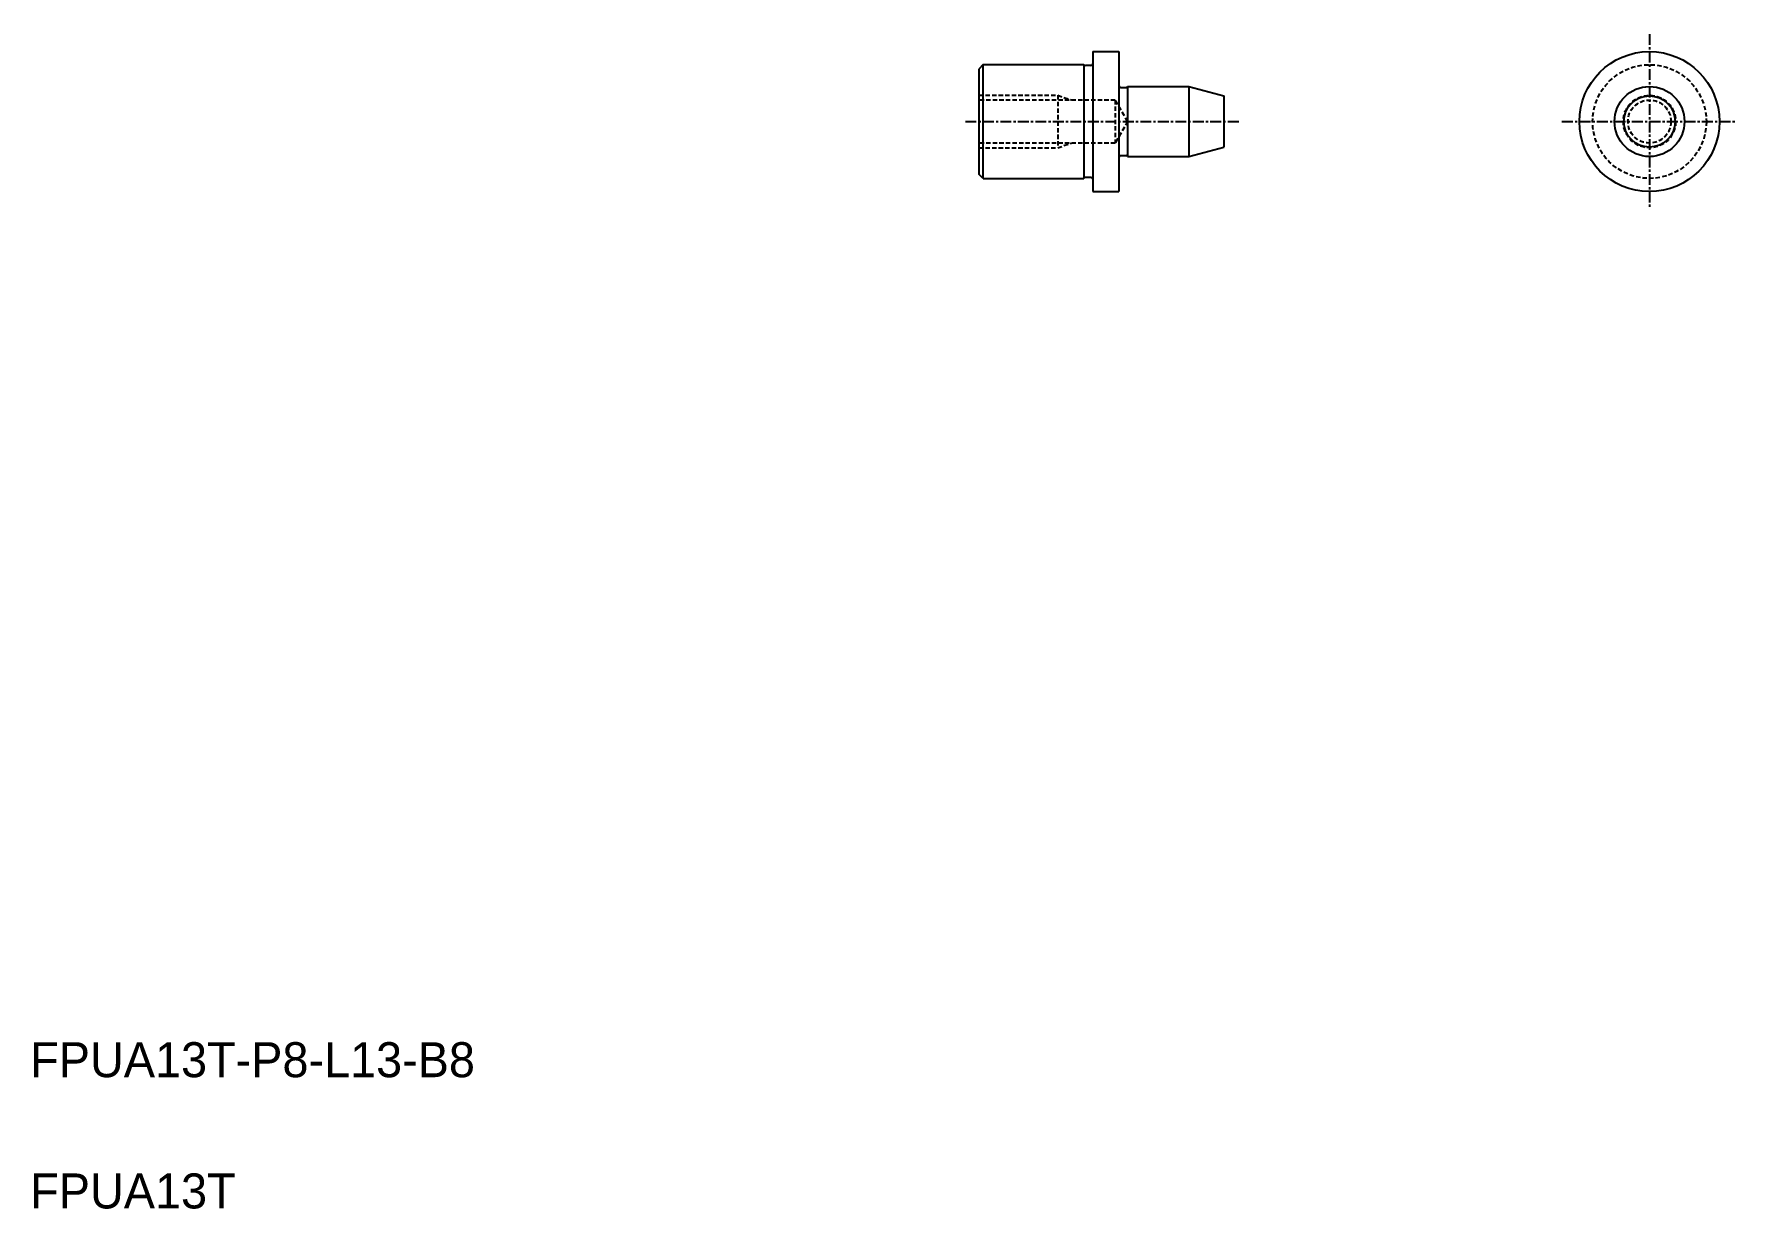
# Model space of a CAD drawing. Extents: x 10 to 205, y 10 to 144.
import ezdxf

# ---------------------------------------------------------------- set-up
doc = ezdxf.new("R2010")
doc.units = 0
doc.linetypes.add('CENTER', pattern=[2, 1.25, -0.25, 0.25, -0.25])
doc.linetypes.add('DASHED', pattern=[0.75, 0.5, -0.25])
doc.layers.get('0').update_dxf_attribs({"linetype": 'CONTINUOUS'})
doc.layers.add('CENTER', color=1, linetype='CENTER')
doc.styles.get("Standard").update_dxf_attribs({"font": 'txt', "height": 3.2})

msp = doc.modelspace()

# ---------------------------------------------------------------- linework, layer by layer
at = {"color": 7, "linetype": 'CONTINUOUS'}
for p, q in [((131.45, 142.23), (131.45, 126.23)), ((131.45, 142.23), (134.45, 142.23)), ((134.45, 142.23), (134.45, 126.23)), ((118.95, 140.73), (118.45, 140.23)), ((118.45, 140.23), (118.45, 128.23)), ((118.95, 127.73), (118.95, 140.73)), ((118.95, 140.73), (130.45, 140.73)), ((124.07, 140.73), (124.07, 140.73)), ((129.2, 140.73), (129.2, 140.73)), ((130.45, 140.73), (130.45, 127.73)), ((131.25, 140.63), (130.62, 140.63)), ((135.45, 138.23), (142.45, 138.23)), ((135.45, 138.23), (135.45, 130.23)), ((142.45, 138.23), (146.45, 137.16)), ((142.45, 138.23), (142.45, 130.23)), ((134.65, 138.13), (135.27, 138.13)), ((146.45, 137.16), (146.45, 131.3)), ((142.45, 130.23), (146.45, 131.3)), ((134.65, 130.33), (135.27, 130.33)), ((135.45, 130.23), (142.45, 130.23)), ((118.95, 127.73), (118.45, 128.23)), ((118.95, 127.73), (130.45, 127.73)), ((131.25, 127.83), (130.62, 127.83)), ((131.45, 126.23), (134.45, 126.23))]:
    msp.add_line(p, q, dxfattribs=at)
at = {"color": 3, "linetype": 'DASHED'}
for p, q in [((118.45, 137.23), (127.45, 137.23)), ((134.03, 136.69), (118.45, 136.69)), ((127.45, 137.23), (127.45, 131.23)), ((127.45, 137.23), (129.01, 136.69)), ((135.45, 134.23), (134.03, 136.69)), ((134.03, 136.69), (134.03, 131.77)), ((135.45, 134.23), (134.03, 131.77)), ((134.03, 131.77), (118.45, 131.77)), ((118.45, 131.23), (127.45, 131.23)), ((127.45, 131.23), (129.01, 131.77))]:
    msp.add_line(p, q, dxfattribs=at)
at = {"color": 7, "linetype": 'CONTINUOUS'}
for radius in [8, 4, 2.93]:
    msp.add_circle((195.1, 134.23), radius, dxfattribs=at)
at = {"color": 3, "linetype": 'DASHED'}
for radius in [6.5, 3, 2.46]:
    msp.add_circle((195.1, 134.23), radius, dxfattribs=at)
at = {"color": 7, "linetype": 'CONTINUOUS'}
for centre, start, end in [((130.62, 140.83), 210, 270), ((131.25, 140.83), 270, 0), ((134.65, 138.33), 180, 270), ((135.27, 138.33), 270, 330), ((134.65, 130.13), 90, 180), ((135.27, 130.13), 30, 90), ((130.62, 127.63), 90, 150), ((131.25, 127.63), 0, 90)]:
    msp.add_arc(centre, 0.2, start, end, dxfattribs=at)
at = {"layer": 'CENTER', "color": 1, "linetype": 'CENTER'}
for p, q in [((195.1, 144.23), (195.1, 124.23)), ((116.9, 134.23), (148.39, 134.23)), ((185.1, 134.23), (205.1, 134.23))]:
    msp.add_line(p, q, dxfattribs=at)

# ---------------------------------------------------------------- texts
at = {"color": 7, "linetype": 'CONTINUOUS'}
for s, p in [('FPUA13T-P8-L13-B8', (10, 25)), ('FPUA13T', (10, 10))]:
    msp.add_text(s, height=4, dxfattribs=at).set_placement(p)

doc.saveas('drawing.dxf')
